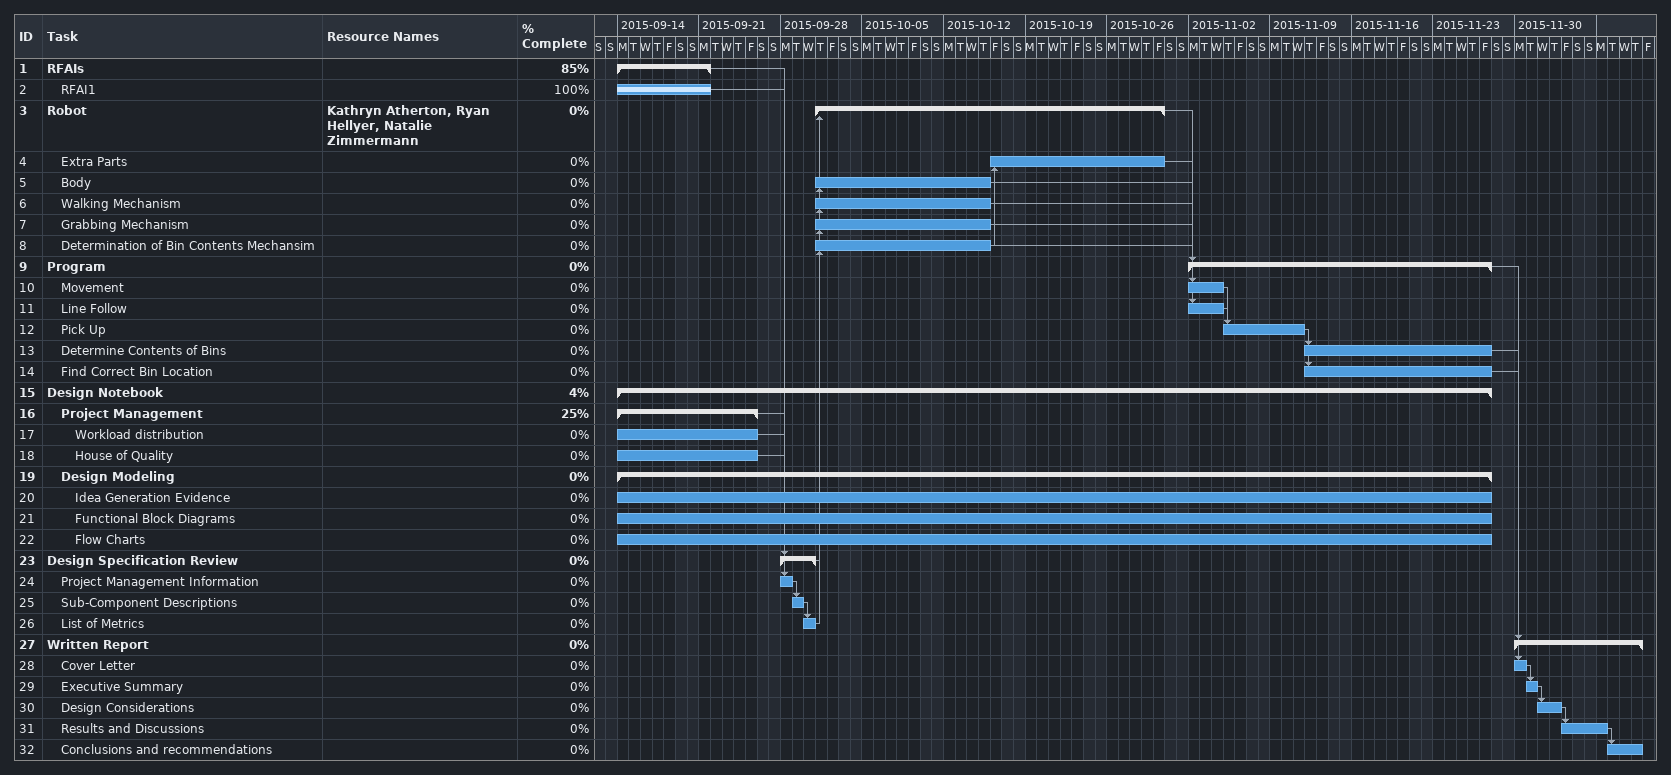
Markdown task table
| ID | Level | Task | Start | Finish | Predecessors | Resources | % complete |
|---|---|---|---|---|---|---|---|
| 1 | 1 | **RFAIs** | 2015-09-14 | 2015-09-21 |  |  | 85 |
| 2 | 2 | RFAI1 | 2015-09-14 | 2015-09-21 |  |  | 100 |
| 3 | 1 | **Robot** | 2015-10-01 | 2015-10-30 | 23 | Kathryn Atherton, Ryan Hellyer, Natalie Zimmermann | 0 |
| 4 | 2 | Extra Parts | 2015-10-16 | 2015-10-30 | 5, 6, 7, 8 |  | 0 |
| 5 | 2 | Body | 2015-10-01 | 2015-10-15 | 26 |  | 0 |
| 6 | 2 | Walking Mechanism | 2015-10-01 | 2015-10-15 | 26 |  | 0 |
| 7 | 2 | Grabbing Mechanism | 2015-10-01 | 2015-10-15 | 26 |  | 0 |
| 8 | 2 | Determination of Bin Contents Mechansim | 2015-10-01 | 2015-10-15 | 26 |  | 0 |
| 9 | 1 | **Program** | 2015-11-02 | 2015-11-27 | 3 |  | 0 |
| 10 | 2 | Movement | 2015-11-02 | 2015-11-04 | 4, 5, 6, 7, 8 |  | 0 |
| 11 | 2 | Line Follow | 2015-11-02 | 2015-11-04 | 4 |  | 0 |
| 12 | 2 | Pick Up | 2015-11-05 | 2015-11-11 | 10, 11 |  | 0 |
| 13 | 2 | Determine Contents of Bins | 2015-11-12 | 2015-11-27 | 12 |  | 0 |
| 14 | 2 | Find Correct Bin Location | 2015-11-12 | 2015-11-27 | 12 |  | 0 |
| 15 | 1 | **Design Notebook** | 2015-09-14 | 2015-11-27 |  |  | 4 |
| 16 | 2 | **Project Management** | 2015-09-14 | 2015-09-25 |  |  | 25 |
| 17 | 3 | Workload distribution | 2015-09-14 | 2015-09-25 |  |  | 0 |
| 18 | 3 | House of Quality | 2015-09-14 | 2015-09-25 |  |  | 0 |
| 19 | 2 | **Design Modeling** | 2015-09-14 | 2015-11-27 |  |  | 0 |
| 20 | 3 | Idea Generation Evidence | 2015-09-14 | 2015-11-27 |  |  | 0 |
| 21 | 3 | Functional Block Diagrams | 2015-09-14 | 2015-11-27 |  |  | 0 |
| 22 | 3 | Flow Charts | 2015-09-14 | 2015-11-27 |  |  | 0 |
| 23 | 1 | **Design Specification Review** | 2015-09-28 | 2015-09-30 | 1, 16 |  | 0 |
| 24 | 2 | Project Management Information | 2015-09-28 | 2015-09-28 | 2, 17, 18 |  | 0 |
| 25 | 2 | Sub-Component Descriptions | 2015-09-29 | 2015-09-29 | 24 |  | 0 |
| 26 | 2 | List of Metrics | 2015-09-30 | 2015-09-30 | 25 |  | 0 |
| 27 | 1 | **Written Report** | 2015-11-30 | 2015-12-10 | 9 |  | 0 |
| 28 | 2 | Cover Letter | 2015-11-30 | 2015-11-30 | 13, 14 |  | 0 |
| 29 | 2 | Executive Summary | 2015-12-01 | 2015-12-01 | 28 |  | 0 |
| 30 | 2 | Design Considerations | 2015-12-02 | 2015-12-03 | 29 |  | 0 |
| 31 | 2 | Results and Discussions | 2015-12-04 | 2015-12-07 | 30 |  | 0 |
| 32 | 2 | Conclusions and recommendations | 2015-12-08 | 2015-12-10 | 31 |  | 0 |
